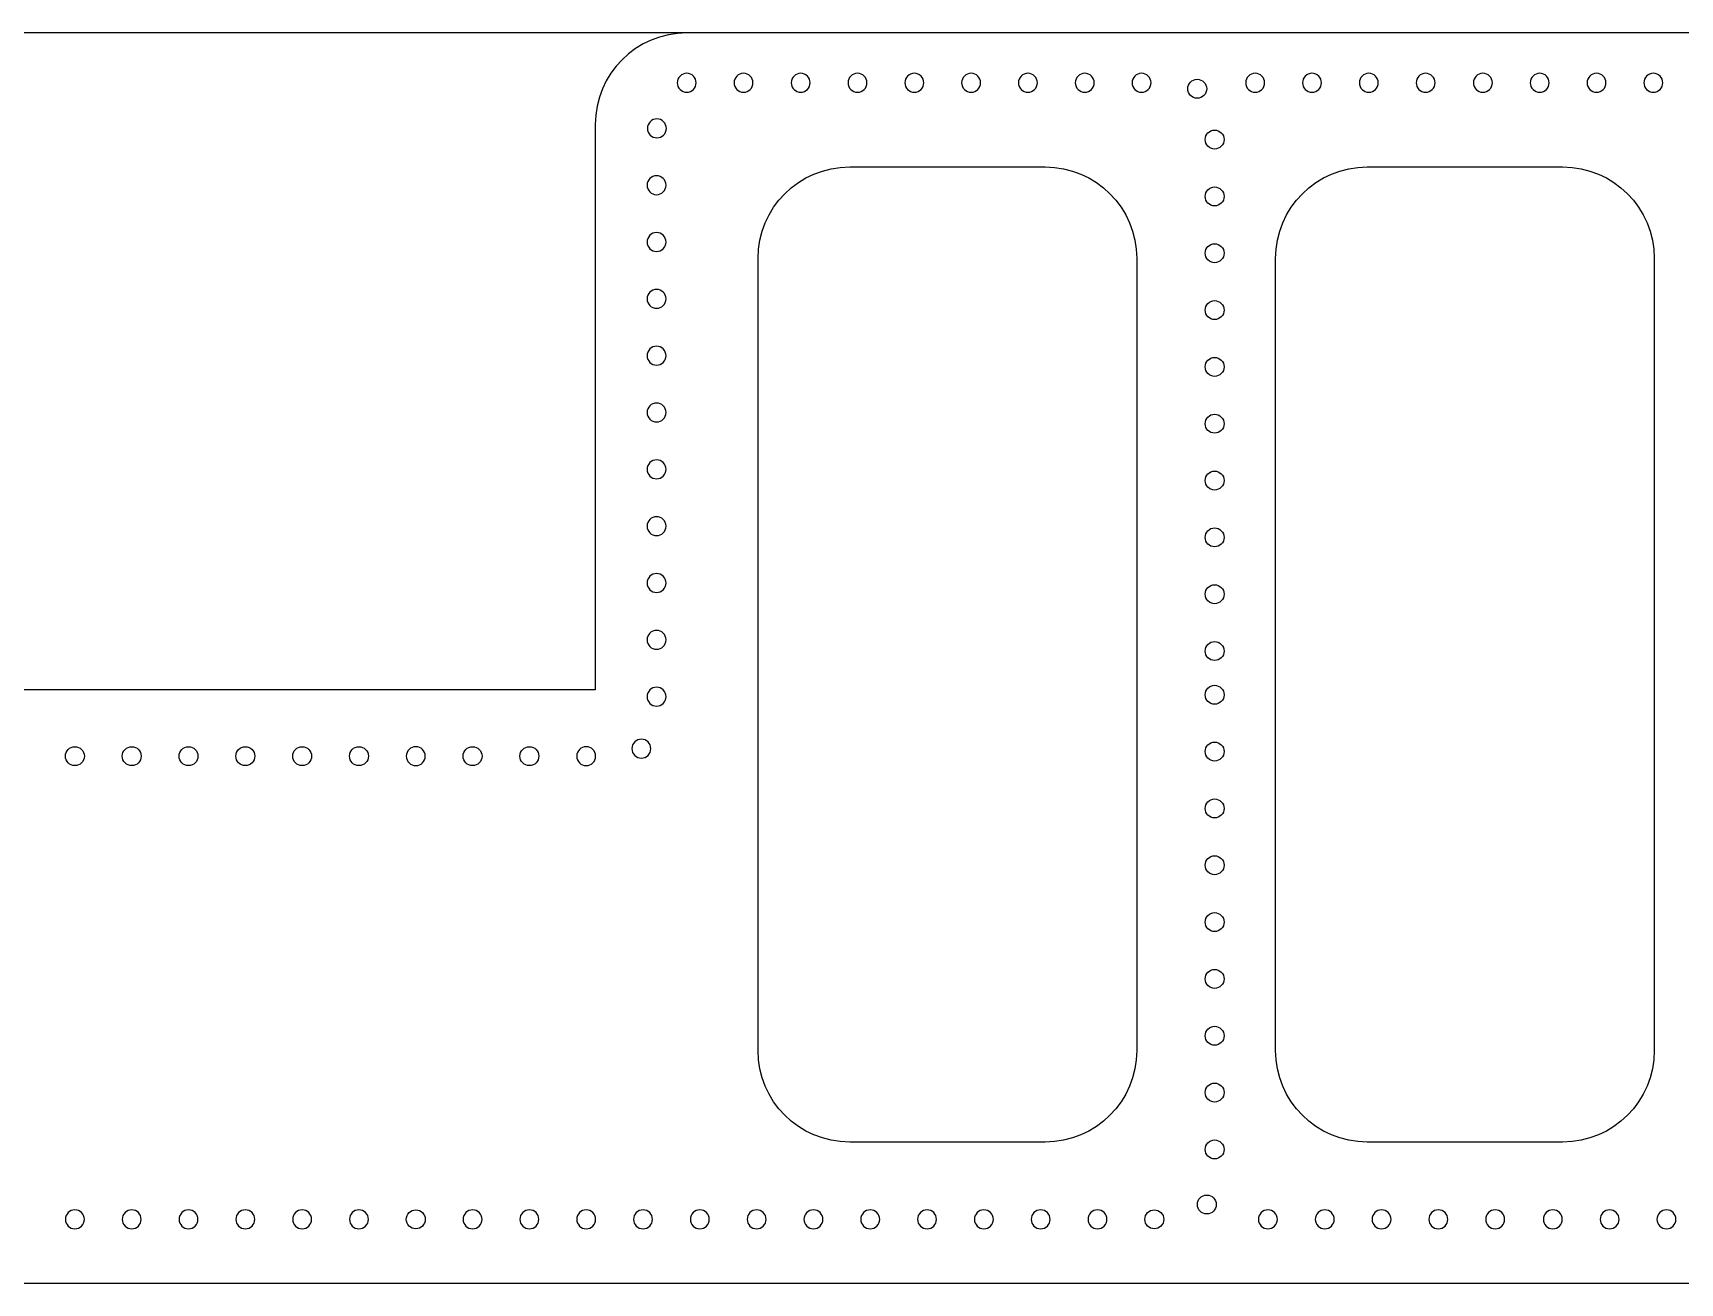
# Model space of a CAD drawing. Extents: x 112 to 502, y 72 to 270.
# Drawn here: x 204.9 to 291.9, y 138 to 204 of the extents above; entities that cross this region are included whole.
import ezdxf

# ---------------------------------------------------------------- set-up
doc = ezdxf.new("R2010")
doc.units = 0
doc.layers.add('braccio', color=7, linetype='CONTINUOUS')
doc.layers.add('polso', color=7, linetype='CONTINUOUS')

msp = doc.modelspace()

# ---------------------------------------------------------------- linework, layer by layer
at = {"layer": 'braccio', "color": 5}
for p, q in [((502.035713, 204.033126), (112.035703, 204.033126)), ((346.354315, 204.033448), (239.414016, 204.033448)), ((234.573256, 199.192676), (234.573256, 169.353177)), ((234.573256, 169.353177), (192.054079, 169.353177)), ((192.054079, 138.033136), (291.946048, 138.033136))]:
    msp.add_line(p, q, dxfattribs=at)
at = {"layer": 'braccio', "color": 1}
for p, q in [((239.904434, 201.405118), (239.904434, 201.405118)), ((242.904738, 201.404765), (242.904738, 201.404765)), ((245.924657, 201.404765), (245.924657, 201.404765)), ((248.925187, 201.405118), (248.925187, 201.405118)), ((251.925548, 201.405118), (251.925548, 201.405118)), ((254.925853, 201.404765), (254.925853, 201.404765)), ((257.926355, 201.404765), (257.926355, 201.404765)), ((260.926885, 201.405118), (260.926885, 201.405118)), ((263.927246, 201.405118), (263.927246, 201.405118)), ((265.866564, 201.08797), (265.866564, 201.08797)), ((269.92808, 201.404765), (269.92808, 201.404765)), ((272.928582, 201.404765), (272.928582, 201.404765)), ((275.928915, 201.404765), (275.928915, 201.404765)), ((278.929445, 201.405118), (278.929445, 201.405118)), ((281.954924, 201.404765), (281.954924, 201.404765)), ((284.95546, 201.405118), (284.95546, 201.405118)), ((287.955821, 201.405118), (287.955821, 201.405118)), ((290.956125, 201.404765), (290.956125, 201.404765)), ((237.331442, 198.995118), (237.331442, 198.995118)), ((266.786044, 198.404602), (266.786044, 198.404602)), ((237.312505, 195.995448), (237.312505, 195.995448)), ((266.786044, 195.404085), (266.786044, 195.404085)), ((237.312505, 192.995144), (237.312505, 192.995144)), ((266.786044, 192.403747), (266.786044, 192.403747)), ((238.312983, 189.994803), (238.312983, 189.994803)), ((266.786044, 189.403265), (266.786044, 189.403265)), ((238.312983, 186.994287), (238.312983, 186.994287)), ((266.786044, 186.402927), (266.786044, 186.402927)), ((238.312983, 183.993982), (238.312983, 183.993982)), ((266.786044, 183.40241), (266.786044, 183.40241)), ((238.312983, 180.993466), (238.312983, 180.993466)), ((266.786044, 180.402069), (266.786044, 180.402069)), ((238.312983, 177.993128), (238.312983, 177.993128)), ((266.786044, 177.40159), (266.786044, 177.40159)), ((238.312983, 174.992612), (238.312983, 174.992612)), ((266.786044, 174.401252), (266.786044, 174.401252)), ((238.312983, 171.992129), (238.312983, 171.992129)), ((266.786044, 171.400735), (266.786044, 171.400735)), ((238.312983, 168.991794), (238.312983, 168.991794)), ((266.786044, 169.09251), (266.786044, 169.09251)), ((237.509919, 166.247428), (237.509919, 166.247428)), ((207.592106, 165.84932), (207.592106, 165.84932)), ((210.592467, 165.84932), (210.592467, 165.84932)), ((213.592771, 165.849673), (213.592771, 165.849673)), ((216.593301, 165.849673), (216.593301, 165.849673)), ((219.593803, 165.849673), (219.593803, 165.849673)), ((222.594164, 165.849673), (222.594164, 165.849673)), ((224.594499, 165.84932), (224.594499, 165.84932)), ((228.594999, 165.84932), (228.594999, 165.84932)), ((231.595388, 165.84932), (231.595388, 165.84932)), ((234.595721, 165.849673), (234.595721, 165.849673)), ((266.786044, 166.091853), (266.786044, 166.091853)), ((266.786044, 163.091515), (266.786044, 163.091515)), ((266.786044, 160.091174), (266.786044, 160.091174)), ((266.786044, 157.090835), (266.786044, 157.090835)), ((266.786044, 154.090178), (266.786044, 154.090178)), ((266.786044, 151.089837), (266.786044, 151.089837)), ((266.786044, 148.089499), (266.786044, 148.089499)), ((266.786044, 145.089158), (266.786044, 145.089158)), ((266.37335, 142.179765), (266.37335, 142.179765)), ((207.592106, 141.396703), (207.592106, 141.396703)), ((210.592467, 141.396703), (210.592467, 141.396703)), ((213.592771, 141.39635), (213.592771, 141.39635)), ((216.593301, 141.39635), (216.593301, 141.39635)), ((219.593803, 141.39635), (219.593803, 141.39635)), ((222.594164, 141.39635), (222.594164, 141.39635)), ((224.594499, 141.396703), (224.594499, 141.396703)), ((228.594999, 141.396703), (228.594999, 141.396703)), ((231.595388, 141.396703), (231.595388, 141.396703)), ((234.595693, 141.39635), (234.595693, 141.39635)), ((237.596195, 141.396703), (237.596195, 141.396703)), ((240.596584, 141.396703), (240.596584, 141.396703)), ((243.596888, 141.39635), (243.596888, 141.39635)), ((246.597418, 141.396703), (246.597418, 141.396703)), ((249.597779, 141.396703), (249.597779, 141.396703)), ((252.598084, 141.39635), (252.598084, 141.39635)), ((255.598614, 141.39635), (255.598614, 141.39635)), ((258.599116, 141.39635), (258.599116, 141.39635)), ((261.599477, 141.39635), (261.599477, 141.39635)), ((263.599811, 141.396703), (263.599811, 141.396703)), ((270.600701, 141.396703), (270.600701, 141.396703)), ((273.601005, 141.39635), (273.601005, 141.39635)), ((276.601507, 141.396703), (276.601507, 141.396703)), ((279.601896, 141.396703), (279.601896, 141.396703)), ((282.602206, 141.39635), (282.602206, 141.39635)), ((285.647779, 141.396703), (285.647779, 141.396703)), ((288.648168, 141.396703), (288.648168, 141.396703)), ((291.648473, 141.39635), (291.648473, 141.39635))]:
    msp.add_line(p, q, dxfattribs=at)
at = {"layer": 'braccio', "color": 3}
for p, q in [((248.011846, 196.961247), (258.330457, 196.961247)), ((248.011846, 196.961247), (248.011846, 196.961247)), ((275.346027, 196.961247), (285.664628, 196.961247)), ((275.346027, 196.961247), (275.346027, 196.961247)), ((243.171153, 150.31805), (243.171153, 192.120551)), ((263.171153, 192.120551), (263.171153, 150.31805)), ((270.505332, 150.31805), (270.505332, 192.120551)), ((290.505332, 192.120551), (290.505332, 150.31805)), ((258.330457, 145.477354), (248.011846, 145.477354)), ((285.664628, 145.477354), (275.346027, 145.477354))]:
    msp.add_line(p, q, dxfattribs=at)
at = {"layer": 'braccio', "color": 5}
msp.add_open_spline([(239.414016, 204.033448), (236.732256, 204.033448), (234.573256, 201.874422), (234.573256, 199.192676)], degree=3, dxfattribs=at)
at = {"layer": 'braccio', "color": 1}
for points in [[(239.404533, 201.905004), (239.128323, 201.905004), (238.904295, 201.681343), (238.904295, 201.405118)], [(239.904434, 201.405118), (239.904434, 201.681343), (239.680773, 201.905004), (239.404533, 201.905004)], [(242.404838, 201.905004), (242.128627, 201.905004), (241.904599, 201.68099), (241.904599, 201.404765)], [(242.904738, 201.404765), (242.904738, 201.68099), (242.681077, 201.905004), (242.404838, 201.905004)], [(245.424785, 201.905004), (245.148207, 201.905004), (244.924546, 201.68099), (244.924546, 201.404765)], [(245.924657, 201.404765), (245.924657, 201.68099), (245.700657, 201.905004), (245.424785, 201.905004)], [(248.425287, 201.905004), (248.148709, 201.905004), (247.925048, 201.681343), (247.925048, 201.405118)], [(248.925187, 201.405118), (248.925187, 201.681343), (248.701159, 201.905004), (248.425287, 201.905004)], [(251.425676, 201.905004), (251.149437, 201.905004), (250.925437, 201.681343), (250.925437, 201.405118)], [(251.925548, 201.405118), (251.925548, 201.681343), (251.701887, 201.905004), (251.425676, 201.905004)], [(254.425981, 201.905004), (254.149741, 201.905004), (253.925742, 201.68099), (253.925742, 201.404765)], [(254.925853, 201.404765), (254.925853, 201.68099), (254.702191, 201.905004), (254.425981, 201.905004)], [(257.426483, 201.905004), (257.149905, 201.905004), (256.926244, 201.68099), (256.926244, 201.404765)], [(257.926355, 201.404765), (257.926355, 201.68099), (257.702355, 201.905004), (257.426483, 201.905004)], [(260.426985, 201.905004), (260.150407, 201.905004), (259.926746, 201.681343), (259.926746, 201.405118)], [(260.926885, 201.405118), (260.926885, 201.681343), (260.702857, 201.905004), (260.426985, 201.905004)], [(263.427374, 201.905004), (263.151135, 201.905004), (262.927135, 201.681343), (262.927135, 201.405118)], [(263.927246, 201.405118), (263.927246, 201.681343), (263.703585, 201.905004), (263.427374, 201.905004)], [(269.42818, 201.905004), (269.151602, 201.905004), (268.927941, 201.68099), (268.927941, 201.404765)], [(269.92808, 201.404765), (269.92808, 201.68099), (269.704052, 201.905004), (269.42818, 201.905004)], [(272.428343, 201.905004), (272.152133, 201.905004), (271.928471, 201.68099), (271.928471, 201.404765)], [(272.928582, 201.404765), (272.928582, 201.68099), (272.704583, 201.905004), (272.428343, 201.905004)], [(275.429043, 201.905004), (275.152465, 201.905004), (274.928804, 201.68099), (274.928804, 201.404765)], [(275.928915, 201.404765), (275.928915, 201.68099), (275.704915, 201.905004), (275.429043, 201.905004)], [(278.429545, 201.905004), (278.152967, 201.905004), (277.929306, 201.681343), (277.929306, 201.405118)], [(278.929445, 201.405118), (278.929445, 201.681343), (278.705417, 201.905004), (278.429545, 201.905004)], [(281.455052, 201.905004), (281.178474, 201.905004), (280.954813, 201.68099), (280.954813, 201.404765)], [(281.954924, 201.404765), (281.954924, 201.68099), (281.730924, 201.905004), (281.455052, 201.905004)], [(284.45556, 201.905004), (284.178982, 201.905004), (283.955321, 201.681343), (283.955321, 201.405118)], [(284.95546, 201.405118), (284.95546, 201.681343), (284.731432, 201.905004), (284.45556, 201.905004)], [(287.455949, 201.905004), (287.17971, 201.905004), (286.95571, 201.681343), (286.95571, 201.405118)], [(287.955821, 201.405118), (287.955821, 201.681343), (287.73216, 201.905004), (287.455949, 201.905004)], [(290.456253, 201.905004), (290.180014, 201.905004), (289.956014, 201.68099), (289.956014, 201.404765)], [(290.956125, 201.404765), (290.956125, 201.68099), (290.732464, 201.905004), (290.456253, 201.905004)], [(238.904295, 201.405118), (238.904295, 201.128893), (239.128323, 200.904879), (239.404533, 200.904879)], [(239.404533, 200.904879), (239.680773, 200.904879), (239.904434, 201.128893), (239.904434, 201.405118)], [(241.904599, 201.404765), (241.904599, 201.128893), (242.128627, 200.904879), (242.404838, 200.904879)], [(242.404838, 200.904879), (242.681077, 200.904879), (242.904738, 201.128893), (242.904738, 201.404765)], [(244.924546, 201.404765), (244.924546, 201.128893), (245.148207, 200.904879), (245.424785, 200.904879)], [(245.424785, 200.904879), (245.700657, 200.904879), (245.924657, 201.128893), (245.924657, 201.404765)], [(247.925048, 201.405118), (247.925048, 201.128893), (248.148709, 200.904879), (248.425287, 200.904879)], [(248.425287, 200.904879), (248.701159, 200.904879), (248.925187, 201.128893), (248.925187, 201.405118)], [(250.925437, 201.405118), (250.925437, 201.128893), (251.149437, 200.904879), (251.425676, 200.904879)], [(251.425676, 200.904879), (251.701887, 200.904879), (251.925548, 201.128893), (251.925548, 201.405118)], [(253.925742, 201.404765), (253.925742, 201.128893), (254.149741, 200.904879), (254.425981, 200.904879)], [(254.425981, 200.904879), (254.702191, 200.904879), (254.925853, 201.128893), (254.925853, 201.404765)], [(256.926244, 201.404765), (256.926244, 201.128893), (257.149905, 200.904879), (257.426483, 200.904879)], [(257.426483, 200.904879), (257.702355, 200.904879), (257.926355, 201.128893), (257.926355, 201.404765)], [(259.926746, 201.405118), (259.926746, 201.128893), (260.150407, 200.904879), (260.426985, 200.904879)], [(260.426985, 200.904879), (260.702857, 200.904879), (260.926885, 201.128893), (260.926885, 201.405118)], [(262.927135, 201.405118), (262.927135, 201.128893), (263.151135, 200.904879), (263.427374, 200.904879)], [(263.427374, 200.904879), (263.703585, 200.904879), (263.927246, 201.128893), (263.927246, 201.405118)], [(265.866564, 201.08797), (265.866564, 201.364195), (266.090225, 201.587857), (266.366464, 201.587857)], [(266.366464, 200.588084), (266.090225, 200.588084), (265.866564, 200.811745), (265.866564, 201.08797)], [(266.366464, 201.587857), (266.642675, 201.587857), (266.866703, 201.364195), (266.866703, 201.08797)], [(266.866703, 201.08797), (266.866703, 200.811745), (266.642675, 200.588084), (266.366464, 200.588084)], [(268.927941, 201.404765), (268.927941, 201.128893), (269.151602, 200.904879), (269.42818, 200.904879)], [(269.42818, 200.904879), (269.704052, 200.904879), (269.92808, 201.128893), (269.92808, 201.404765)], [(271.928471, 201.404765), (271.928471, 201.128893), (272.152133, 200.904879), (272.428343, 200.904879)], [(272.428343, 200.904879), (272.704583, 200.904879), (272.928582, 201.128893), (272.928582, 201.404765)], [(274.928804, 201.404765), (274.928804, 201.128893), (275.152465, 200.904879), (275.429043, 200.904879)], [(275.429043, 200.904879), (275.704915, 200.904879), (275.928915, 201.128893), (275.928915, 201.404765)], [(277.929306, 201.405118), (277.929306, 201.128893), (278.152967, 200.904879), (278.429545, 200.904879)], [(278.429545, 200.904879), (278.705417, 200.904879), (278.929445, 201.128893), (278.929445, 201.405118)], [(280.954813, 201.404765), (280.954813, 201.128893), (281.178474, 200.904879), (281.455052, 200.904879)], [(281.455052, 200.904879), (281.730924, 200.904879), (281.954924, 201.128893), (281.954924, 201.404765)], [(283.955321, 201.405118), (283.955321, 201.128893), (284.178982, 200.904879), (284.45556, 200.904879)], [(284.45556, 200.904879), (284.731432, 200.904879), (284.95546, 201.128893), (284.95546, 201.405118)], [(286.95571, 201.405118), (286.95571, 201.128893), (287.17971, 200.904879), (287.455949, 200.904879)], [(287.455949, 200.904879), (287.73216, 200.904879), (287.955821, 201.128893), (287.955821, 201.405118)], [(289.956014, 201.404765), (289.956014, 201.128893), (290.180014, 200.904879), (290.456253, 200.904879)], [(290.456253, 200.904879), (290.732464, 200.904879), (290.956125, 201.128893), (290.956125, 201.404765)], [(237.831681, 199.495357), (237.555413, 199.495357), (237.331442, 199.271343), (237.331442, 198.995118)], [(238.331525, 198.995118), (238.331525, 199.271343), (238.107553, 199.495357), (237.831681, 199.495357)], [(237.331442, 198.995118), (237.331442, 198.718893), (237.555413, 198.495232), (237.831681, 198.495232)], [(237.831681, 198.495232), (238.107553, 198.495232), (238.331525, 198.718893), (238.331525, 198.995118)], [(266.786044, 198.404602), (266.786044, 198.680827), (267.010072, 198.904488), (267.285944, 198.904488)], [(267.285944, 197.904715), (267.010072, 197.904715), (266.786044, 198.128377), (266.786044, 198.404602)], [(267.285944, 198.904488), (267.562155, 198.904488), (267.786183, 198.680827), (267.786183, 198.404602)], [(267.786183, 198.404602), (267.786183, 198.128377), (267.562155, 197.904715), (267.285944, 197.904715)], [(237.812744, 196.495687), (237.536505, 196.495687), (237.312505, 196.271673), (237.312505, 195.995448)], [(237.312505, 195.995448), (237.312505, 195.719576), (237.536505, 195.495562), (237.812744, 195.495562)], [(238.312983, 195.995448), (238.312983, 196.271673), (238.088955, 196.495687), (237.812744, 196.495687)], [(237.812744, 195.495562), (238.088955, 195.495562), (238.312983, 195.719576), (238.312983, 195.995448)], [(266.786044, 195.404085), (266.786044, 195.68031), (267.010072, 195.904324), (267.285944, 195.904324)], [(267.285944, 195.904324), (267.562155, 195.904324), (267.786183, 195.68031), (267.786183, 195.404085)], [(267.285944, 194.904199), (267.010072, 194.904199), (266.786044, 195.12786), (266.786044, 195.404085)], [(267.786183, 195.404085), (267.786183, 195.12786), (267.562155, 194.904199), (267.285944, 194.904199)], [(237.812744, 193.495383), (237.536505, 193.495383), (237.312505, 193.271369), (237.312505, 192.995144)], [(238.312983, 192.995144), (238.312983, 193.271369), (238.088955, 193.495383), (237.812744, 193.495383)], [(237.312505, 192.995144), (237.312505, 192.718919), (237.536505, 192.495258), (237.812744, 192.495258)], [(237.812744, 192.495258), (238.088955, 192.495258), (238.312983, 192.718919), (238.312983, 192.995144)], [(266.786044, 192.403747), (266.786044, 192.679972), (267.010072, 192.903633), (267.285944, 192.903633)], [(267.285944, 191.903861), (267.010072, 191.903861), (266.786044, 192.127522), (266.786044, 192.403747)], [(267.285944, 192.903633), (267.562155, 192.903633), (267.786183, 192.679972), (267.786183, 192.403747)], [(267.786183, 192.403747), (267.786183, 192.127522), (267.562155, 191.903861), (267.285944, 191.903861)], [(237.813082, 190.494689), (237.536871, 190.494689), (237.312843, 190.271028), (237.312843, 189.994803)], [(237.312843, 189.994803), (237.312843, 189.718578), (237.536871, 189.494917), (237.813082, 189.494917)], [(238.312983, 189.994803), (238.312983, 190.271028), (238.089321, 190.494689), (237.813082, 190.494689)], [(237.813082, 189.494917), (238.089321, 189.494917), (238.312983, 189.718578), (238.312983, 189.994803)], [(266.786044, 189.403265), (266.786044, 189.67949), (267.010072, 189.903151), (267.285944, 189.903151)], [(267.285944, 189.903151), (267.562155, 189.903151), (267.786183, 189.67949), (267.786183, 189.403265)], [(267.285944, 188.903379), (267.010072, 188.903379), (266.786044, 189.12704), (266.786044, 189.403265)], [(267.786183, 189.403265), (267.786183, 189.12704), (267.562155, 188.903379), (267.285944, 188.903379)], [(237.813082, 187.494173), (237.536871, 187.494173), (237.312843, 187.270512), (237.312843, 186.994287)], [(238.312983, 186.994287), (238.312983, 187.270512), (238.089321, 187.494173), (237.813082, 187.494173)], [(237.312843, 186.994287), (237.312843, 186.718062), (237.536871, 186.4944), (237.813082, 186.4944)], [(237.813082, 186.4944), (238.089321, 186.4944), (238.312983, 186.718062), (238.312983, 186.994287)], [(266.786044, 186.402927), (266.786044, 186.679152), (267.010072, 186.902813), (267.285944, 186.902813)], [(267.285944, 185.90304), (267.010072, 185.90304), (266.786044, 186.126702), (266.786044, 186.402927)], [(267.285944, 186.902813), (267.562155, 186.902813), (267.786183, 186.679152), (267.786183, 186.402927)], [(267.786183, 186.402927), (267.786183, 186.126702), (267.562155, 185.90304), (267.285944, 185.90304)], [(237.813082, 184.493868), (237.536871, 184.493868), (237.312843, 184.270207), (237.312843, 183.993982)], [(238.312983, 183.993982), (238.312983, 184.270207), (238.089321, 184.493868), (237.813082, 184.493868)], [(237.312843, 183.993982), (237.312843, 183.717757), (237.536871, 183.494096), (237.813082, 183.494096)], [(237.813082, 183.494096), (238.089321, 183.494096), (238.312983, 183.717757), (238.312983, 183.993982)], [(266.786044, 183.40241), (266.786044, 183.678635), (267.010072, 183.902297), (267.285944, 183.902297)], [(267.285944, 183.902297), (267.562155, 183.902297), (267.786183, 183.678635), (267.786183, 183.40241)], [(267.285944, 182.902524), (267.010072, 182.902524), (266.786044, 183.126185), (266.786044, 183.40241)], [(267.786183, 183.40241), (267.786183, 183.126185), (267.562155, 182.902524), (267.285944, 182.902524)], [(237.813082, 181.493352), (237.536871, 181.493352), (237.312843, 181.269691), (237.312843, 180.993466)], [(237.312843, 180.993466), (237.312843, 180.717241), (237.536871, 180.49358), (237.813082, 180.49358)], [(238.312983, 180.993466), (238.312983, 181.269691), (238.089321, 181.493352), (237.813082, 181.493352)], [(237.813082, 180.49358), (238.089321, 180.49358), (238.312983, 180.717241), (238.312983, 180.993466)], [(266.786044, 180.402069), (266.786044, 180.678294), (267.010072, 180.901955), (267.285944, 180.901955)], [(267.285944, 179.902183), (267.010072, 179.902183), (266.786044, 180.125844), (266.786044, 180.402069)], [(267.285944, 180.901955), (267.562155, 180.901955), (267.786183, 180.678294), (267.786183, 180.402069)], [(267.786183, 180.402069), (267.786183, 180.125844), (267.562155, 179.902183), (267.285944, 179.902183)], [(237.813082, 178.493014), (237.536871, 178.493014), (237.312843, 178.269353), (237.312843, 177.993128)], [(238.312983, 177.993128), (238.312983, 178.269353), (238.089321, 178.493014), (237.813082, 178.493014)], [(237.312843, 177.993128), (237.312843, 177.716903), (237.536871, 177.492889), (237.813082, 177.492889)], [(237.813082, 177.492889), (238.089321, 177.492889), (238.312983, 177.716903), (238.312983, 177.993128)], [(266.786044, 177.40159), (266.786044, 177.677815), (267.010072, 177.901476), (267.285944, 177.901476)], [(267.285944, 177.901476), (267.562155, 177.901476), (267.786183, 177.677815), (267.786183, 177.40159)], [(267.285944, 176.901704), (267.010072, 176.901704), (266.786044, 177.125365), (266.786044, 177.40159)], [(267.786183, 177.40159), (267.786183, 177.125365), (267.562155, 176.901704), (267.285944, 176.901704)], [(237.813082, 175.492498), (237.536871, 175.492498), (237.312843, 175.268837), (237.312843, 174.992612)], [(237.312843, 174.992612), (237.312843, 174.716387), (237.536871, 174.492725), (237.813082, 174.492725)], [(238.312983, 174.992612), (238.312983, 175.268837), (238.089321, 175.492498), (237.813082, 175.492498)], [(237.813082, 174.492725), (238.089321, 174.492725), (238.312983, 174.716387), (238.312983, 174.992612)], [(266.786044, 174.401252), (266.786044, 174.677477), (267.010072, 174.901138), (267.285944, 174.901138)], [(267.285944, 174.901138), (267.562155, 174.901138), (267.786183, 174.677477), (267.786183, 174.401252)], [(267.285944, 173.901013), (267.010072, 173.901013), (266.786044, 174.125027), (266.786044, 174.401252)], [(267.786183, 174.401252), (267.786183, 174.125027), (267.562155, 173.901013), (267.285944, 173.901013)], [(237.813082, 172.492368), (237.536871, 172.492368), (237.312843, 172.268354), (237.312843, 171.992129)], [(238.312983, 171.992129), (238.312983, 172.268354), (238.089321, 172.492368), (237.813082, 172.492368)], [(237.312843, 171.992129), (237.312843, 171.715904), (237.536871, 171.492243), (237.813082, 171.492243)], [(237.813082, 171.492243), (238.089321, 171.492243), (238.312983, 171.715904), (238.312983, 171.992129)], [(266.786044, 171.400735), (266.786044, 171.67696), (267.010072, 171.900622), (267.285944, 171.900622)], [(267.285944, 170.900497), (267.010072, 170.900497), (266.786044, 171.12451), (266.786044, 171.400735)], [(267.285944, 171.900622), (267.562155, 171.900622), (267.786183, 171.67696), (267.786183, 171.400735)], [(267.786183, 171.400735), (267.786183, 171.12451), (267.562155, 170.900497), (267.285944, 170.900497)], [(237.813082, 169.49168), (237.536871, 169.49168), (237.312843, 169.268019), (237.312843, 168.991794)], [(237.312843, 168.991794), (237.312843, 168.715569), (237.536871, 168.491908), (237.813082, 168.491908)], [(238.312983, 168.991794), (238.312983, 169.268019), (238.089321, 169.49168), (237.813082, 169.49168)], [(237.813082, 168.491908), (238.089321, 168.491908), (238.312983, 168.715569), (238.312983, 168.991794)], [(266.786044, 169.09251), (266.786044, 169.368383), (267.010072, 169.592397), (267.285944, 169.592397)], [(267.285944, 168.592272), (267.010072, 168.592272), (266.786044, 168.816285), (266.786044, 169.09251)], [(267.285944, 169.592397), (267.562155, 169.592397), (267.786183, 169.368383), (267.786183, 169.09251)], [(267.786183, 169.09251), (267.786183, 168.816285), (267.562155, 168.592272), (267.285944, 168.592272)], [(206.591967, 165.84932), (206.591967, 166.125545), (206.815628, 166.349559), (207.092206, 166.349559)], [(207.092206, 166.349559), (207.368078, 166.349559), (207.592106, 166.125545), (207.592106, 165.84932)], [(209.592356, 165.84932), (209.592356, 166.125545), (209.816356, 166.349559), (210.092595, 166.349559)], [(210.092595, 166.349559), (210.368806, 166.349559), (210.592467, 166.125545), (210.592467, 165.84932)], [(212.59266, 165.849673), (212.59266, 166.125545), (212.81666, 166.349559), (213.092899, 166.349559)], [(213.092899, 166.349559), (213.36911, 166.349559), (213.592771, 166.125545), (213.592771, 165.849673)], [(215.593162, 165.849673), (215.593162, 166.125545), (215.816823, 166.349559), (216.093401, 166.349559)], [(216.093401, 166.349559), (216.369273, 166.349559), (216.593301, 166.125545), (216.593301, 165.849673)], [(218.593693, 165.849673), (218.593693, 166.125545), (218.817354, 166.349559), (219.093565, 166.349559)], [(219.093565, 166.349559), (219.369804, 166.349559), (219.593803, 166.125545), (219.593803, 165.849673)], [(221.594025, 165.849673), (221.594025, 166.125545), (221.818053, 166.349559), (222.094264, 166.349559)], [(222.094264, 166.349559), (222.370136, 166.349559), (222.594164, 166.125545), (222.594164, 165.849673)], [(225.094399, 166.349559), (224.81816, 166.349559), (224.594499, 166.125545), (224.594499, 165.84932)], [(225.594638, 165.84932), (225.594638, 166.125545), (225.37061, 166.349559), (225.094399, 166.349559)], [(227.594888, 165.84932), (227.594888, 166.125545), (227.818549, 166.349559), (228.095127, 166.349559)], [(228.095127, 166.349559), (228.370999, 166.349559), (228.594999, 166.125545), (228.594999, 165.84932)], [(230.595249, 165.84932), (230.595249, 166.125545), (230.819277, 166.349559), (231.095488, 166.349559)], [(231.095488, 166.349559), (231.371727, 166.349559), (231.595388, 166.125545), (231.595388, 165.84932)], [(234.095849, 166.349559), (233.81961, 166.349559), (233.59561, 166.125898), (233.59561, 165.849673)], [(234.595721, 165.849673), (234.595721, 166.125898), (234.371721, 166.349559), (234.095849, 166.349559)], [(237.00968, 166.747667), (236.733808, 166.747667), (236.50978, 166.523653), (236.50978, 166.247428)], [(236.50978, 166.247428), (236.50978, 165.971203), (236.733808, 165.747542), (237.00968, 165.747542)], [(237.509919, 166.247428), (237.509919, 166.523653), (237.285891, 166.747667), (237.00968, 166.747667)], [(237.00968, 165.747542), (237.285891, 165.747542), (237.509919, 165.971203), (237.509919, 166.247428)], [(266.786044, 166.091853), (266.786044, 166.368078), (267.010072, 166.592092), (267.285944, 166.592092)], [(267.285944, 166.592092), (267.562155, 166.592092), (267.786183, 166.368078), (267.786183, 166.091853)], [(207.092206, 165.349434), (206.815628, 165.349434), (206.591967, 165.573095), (206.591967, 165.84932)], [(207.592106, 165.84932), (207.592106, 165.573095), (207.368078, 165.349434), (207.092206, 165.349434)], [(210.092595, 165.349434), (209.816356, 165.349434), (209.592356, 165.573095), (209.592356, 165.84932)], [(210.592467, 165.84932), (210.592467, 165.573095), (210.368806, 165.349434), (210.092595, 165.349434)], [(213.092899, 165.349434), (212.81666, 165.349434), (212.59266, 165.573448), (212.59266, 165.849673)], [(213.592771, 165.849673), (213.592771, 165.573448), (213.36911, 165.349434), (213.092899, 165.349434)], [(216.093401, 165.349434), (215.816823, 165.349434), (215.593162, 165.573448), (215.593162, 165.849673)], [(216.593301, 165.849673), (216.593301, 165.573448), (216.369273, 165.349434), (216.093401, 165.349434)], [(219.093565, 165.349434), (218.817354, 165.349434), (218.593693, 165.573448), (218.593693, 165.849673)], [(219.593803, 165.849673), (219.593803, 165.573448), (219.369804, 165.349434), (219.093565, 165.349434)], [(222.094264, 165.349434), (221.818053, 165.349434), (221.594025, 165.573448), (221.594025, 165.849673)], [(222.594164, 165.849673), (222.594164, 165.573448), (222.370136, 165.349434), (222.094264, 165.349434)], [(224.594499, 165.84932), (224.594499, 165.573095), (224.81816, 165.349434), (225.094399, 165.349434)], [(225.094399, 165.349434), (225.37061, 165.349434), (225.594638, 165.573095), (225.594638, 165.84932)], [(228.095127, 165.349434), (227.818549, 165.349434), (227.594888, 165.573095), (227.594888, 165.84932)], [(228.594999, 165.84932), (228.594999, 165.573095), (228.370999, 165.349434), (228.095127, 165.349434)], [(231.095488, 165.349434), (230.819277, 165.349434), (230.595249, 165.573095), (230.595249, 165.84932)], [(231.595388, 165.84932), (231.595388, 165.573095), (231.371727, 165.349434), (231.095488, 165.349434)], [(233.59561, 165.849673), (233.59561, 165.573448), (233.81961, 165.349787), (234.095849, 165.349787)], [(234.095849, 165.349787), (234.371721, 165.349787), (234.595721, 165.573448), (234.595721, 165.849673)], [(267.285944, 165.591967), (267.010072, 165.591967), (266.786044, 165.815981), (266.786044, 166.091853)], [(267.786183, 166.091853), (267.786183, 165.815981), (267.562155, 165.591967), (267.285944, 165.591967)], [(266.786044, 163.091515), (266.786044, 163.36774), (267.010072, 163.591754), (267.285944, 163.591754)], [(267.285944, 163.591754), (267.562155, 163.591754), (267.786183, 163.36774), (267.786183, 163.091515)], [(267.285944, 162.591629), (267.010072, 162.591629), (266.786044, 162.815643), (266.786044, 163.091515)], [(267.786183, 163.091515), (267.786183, 162.815643), (267.562155, 162.591629), (267.285944, 162.591629)], [(266.786044, 160.091174), (266.786044, 160.367399), (267.010072, 160.59106), (267.285944, 160.59106)], [(267.285944, 159.590935), (267.010072, 159.590935), (266.786044, 159.814949), (266.786044, 160.091174)], [(267.285944, 160.59106), (267.562155, 160.59106), (267.786183, 160.367399), (267.786183, 160.091174)], [(267.786183, 160.091174), (267.786183, 159.814949), (267.562155, 159.590935), (267.285944, 159.590935)], [(266.786044, 157.090835), (266.786044, 157.366708), (267.010072, 157.590722), (267.285944, 157.590722)], [(267.285944, 157.590722), (267.562155, 157.590722), (267.786183, 157.366708), (267.786183, 157.090835)], [(267.285944, 156.590597), (267.010072, 156.590597), (266.786044, 156.81461), (266.786044, 157.090835)], [(267.786183, 157.090835), (267.786183, 156.81461), (267.562155, 156.590597), (267.285944, 156.590597)], [(266.786044, 154.090178), (266.786044, 154.366403), (267.010072, 154.590417), (267.285944, 154.590417)], [(267.285944, 153.590292), (267.010072, 153.590292), (266.786044, 153.814306), (266.786044, 154.090178)], [(267.285944, 154.590417), (267.562155, 154.590417), (267.786183, 154.366403), (267.786183, 154.090178)], [(267.786183, 154.090178), (267.786183, 153.814306), (267.562155, 153.590292), (267.285944, 153.590292)], [(266.786044, 151.089837), (266.786044, 151.366062), (267.010072, 151.590076), (267.285944, 151.590076)], [(267.285944, 151.590076), (267.562155, 151.590076), (267.786183, 151.366062), (267.786183, 151.089837)], [(267.285944, 150.589951), (267.010072, 150.589951), (266.786044, 150.813612), (266.786044, 151.089837)], [(267.786183, 151.089837), (267.786183, 150.813612), (267.562155, 150.589951), (267.285944, 150.589951)], [(266.786044, 148.089499), (266.786044, 148.365371), (267.010072, 148.589385), (267.285944, 148.589385)], [(267.285944, 147.58926), (267.010072, 147.58926), (266.786044, 147.813274), (266.786044, 148.089499)], [(267.285944, 148.589385), (267.562155, 148.589385), (267.786183, 148.365371), (267.786183, 148.089499)], [(267.786183, 148.089499), (267.786183, 147.813274), (267.562155, 147.58926), (267.285944, 147.58926)], [(266.786044, 145.089158), (266.786044, 145.36503), (267.010072, 145.589044), (267.285944, 145.589044)], [(267.285944, 145.589044), (267.562155, 145.589044), (267.786183, 145.36503), (267.786183, 145.089158)], [(267.285944, 144.588919), (267.010072, 144.588919), (266.786044, 144.812933), (266.786044, 145.089158)], [(267.786183, 145.089158), (267.786183, 144.812933), (267.562155, 144.588919), (267.285944, 144.588919)], [(266.37335, 142.179765), (266.37335, 142.45599), (266.59735, 142.680004), (266.873222, 142.680004)], [(266.873222, 142.680004), (267.149461, 142.680004), (267.373461, 142.45599), (267.373461, 142.179765)], [(207.092206, 141.896589), (206.815628, 141.896589), (206.591967, 141.672928), (206.591967, 141.396703)], [(207.592106, 141.396703), (207.592106, 141.672928), (207.368078, 141.896589), (207.092206, 141.896589)], [(210.092595, 141.896589), (209.816356, 141.896589), (209.592356, 141.672928), (209.592356, 141.396703)], [(210.592467, 141.396703), (210.592467, 141.672928), (210.368806, 141.896589), (210.092595, 141.896589)], [(213.092899, 141.896589), (212.81666, 141.896589), (212.59266, 141.672575), (212.59266, 141.39635)], [(213.592771, 141.39635), (213.592771, 141.672575), (213.36911, 141.896589), (213.092899, 141.896589)], [(216.093401, 141.896589), (215.816823, 141.896589), (215.593162, 141.672575), (215.593162, 141.39635)], [(216.593301, 141.39635), (216.593301, 141.672575), (216.369273, 141.896589), (216.093401, 141.896589)], [(219.093565, 141.896589), (218.817354, 141.896589), (218.593693, 141.672575), (218.593693, 141.39635)], [(219.593803, 141.39635), (219.593803, 141.672575), (219.369804, 141.896589), (219.093565, 141.896589)], [(222.094264, 141.896589), (221.818053, 141.896589), (221.594025, 141.672575), (221.594025, 141.39635)], [(222.594164, 141.39635), (222.594164, 141.672575), (222.370136, 141.896589), (222.094264, 141.896589)], [(224.594499, 141.396703), (224.594499, 141.672928), (224.81816, 141.896589), (225.094399, 141.896589)], [(225.094399, 141.896589), (225.37061, 141.896589), (225.594638, 141.672928), (225.594638, 141.396703)], [(228.095127, 141.896589), (227.818549, 141.896589), (227.594888, 141.672928), (227.594888, 141.396703)], [(228.594999, 141.396703), (228.594999, 141.672928), (228.370999, 141.896589), (228.095127, 141.896589)], [(231.095488, 141.896589), (230.819277, 141.896589), (230.595249, 141.672928), (230.595249, 141.396703)], [(231.595388, 141.396703), (231.595388, 141.672928), (231.371727, 141.896589), (231.095488, 141.896589)], [(234.095792, 141.896589), (233.819581, 141.896589), (233.595553, 141.672575), (233.595553, 141.39635)], [(234.595693, 141.39635), (234.595693, 141.672575), (234.372031, 141.896589), (234.095792, 141.896589)], [(237.096323, 141.896589), (236.819745, 141.896589), (236.596084, 141.672928), (236.596084, 141.396703)], [(237.596195, 141.396703), (237.596195, 141.672928), (237.372195, 141.896589), (237.096323, 141.896589)], [(240.096683, 141.896589), (239.820473, 141.896589), (239.596445, 141.672928), (239.596445, 141.396703)], [(240.596584, 141.396703), (240.596584, 141.672928), (240.372923, 141.896589), (240.096683, 141.896589)], [(243.096988, 141.896589), (242.820777, 141.896589), (242.596749, 141.672575), (242.596749, 141.39635)], [(243.596888, 141.39635), (243.596888, 141.672575), (243.373227, 141.896589), (243.096988, 141.896589)], [(246.097518, 141.896589), (245.82094, 141.896589), (245.597279, 141.672928), (245.597279, 141.396703)], [(246.597418, 141.396703), (246.597418, 141.672928), (246.37339, 141.896589), (246.097518, 141.896589)], [(249.097907, 141.896589), (248.821668, 141.896589), (248.597668, 141.672928), (248.597668, 141.396703)], [(249.597779, 141.396703), (249.597779, 141.672928), (249.374118, 141.896589), (249.097907, 141.896589)], [(252.098212, 141.896589), (251.821973, 141.896589), (251.597973, 141.672575), (251.597973, 141.39635)], [(252.598084, 141.39635), (252.598084, 141.672575), (252.374423, 141.896589), (252.098212, 141.896589)], [(255.098714, 141.896589), (254.822136, 141.896589), (254.598475, 141.672575), (254.598475, 141.39635)], [(255.598614, 141.39635), (255.598614, 141.672575), (255.374586, 141.896589), (255.098714, 141.896589)], [(258.098877, 141.896589), (257.822666, 141.896589), (257.599005, 141.672575), (257.599005, 141.39635)], [(258.599116, 141.39635), (258.599116, 141.672575), (258.375116, 141.896589), (258.098877, 141.896589)], [(261.099577, 141.896589), (260.823366, 141.896589), (260.599338, 141.672575), (260.599338, 141.39635)], [(261.599477, 141.39635), (261.599477, 141.672575), (261.375449, 141.896589), (261.099577, 141.896589)], [(263.599811, 141.396703), (263.599811, 141.672928), (263.823473, 141.896589), (264.099712, 141.896589)], [(264.099712, 141.896589), (264.375923, 141.896589), (264.599951, 141.672928), (264.599951, 141.396703)], [(266.873222, 141.679879), (266.59735, 141.679879), (266.37335, 141.903893), (266.37335, 142.179765)], [(267.373461, 142.179765), (267.373461, 141.903893), (267.149461, 141.679879), (266.873222, 141.679879)], [(270.1008, 141.896589), (269.824589, 141.896589), (269.600561, 141.672928), (269.600561, 141.396703)], [(270.600701, 141.396703), (270.600701, 141.672928), (270.377039, 141.896589), (270.1008, 141.896589)], [(273.101105, 141.896589), (272.824894, 141.896589), (272.600866, 141.672575), (272.600866, 141.39635)], [(273.601005, 141.39635), (273.601005, 141.672575), (273.377344, 141.896589), (273.101105, 141.896589)], [(276.101635, 141.896589), (275.825057, 141.896589), (275.601396, 141.672928), (275.601396, 141.396703)], [(276.601507, 141.396703), (276.601507, 141.672928), (276.377507, 141.896589), (276.101635, 141.896589)], [(279.101996, 141.896589), (278.825785, 141.896589), (278.601757, 141.672928), (278.601757, 141.396703)], [(279.601896, 141.396703), (279.601896, 141.672928), (279.378235, 141.896589), (279.101996, 141.896589)], [(282.1023, 141.896589), (281.826089, 141.896589), (281.602061, 141.672575), (281.602061, 141.39635)], [(282.602206, 141.39635), (282.602206, 141.672575), (282.378545, 141.896589), (282.1023, 141.896589)], [(285.147907, 141.896589), (284.871329, 141.896589), (284.647668, 141.672928), (284.647668, 141.396703)], [(285.647779, 141.396703), (285.647779, 141.672928), (285.423779, 141.896589), (285.147907, 141.896589)], [(288.148268, 141.896589), (287.872057, 141.896589), (287.648029, 141.672928), (287.648029, 141.396703)], [(288.648168, 141.396703), (288.648168, 141.672928), (288.424507, 141.896589), (288.148268, 141.896589)], [(291.148572, 141.896589), (290.872362, 141.896589), (290.648334, 141.672575), (290.648334, 141.39635)], [(291.648473, 141.39635), (291.648473, 141.672575), (291.424812, 141.896589), (291.148572, 141.896589)], [(206.591967, 141.396703), (206.591967, 141.120478), (206.815628, 140.896464), (207.092206, 140.896464)], [(207.092206, 140.896464), (207.368078, 140.896464), (207.592106, 141.120478), (207.592106, 141.396703)], [(209.592356, 141.396703), (209.592356, 141.120478), (209.816356, 140.896464), (210.092595, 140.896464)], [(210.092595, 140.896464), (210.368806, 140.896464), (210.592467, 141.120478), (210.592467, 141.396703)], [(212.59266, 141.39635), (212.59266, 141.120478), (212.81666, 140.896464), (213.092899, 140.896464)], [(213.092899, 140.896464), (213.36911, 140.896464), (213.592771, 141.120478), (213.592771, 141.39635)], [(215.593162, 141.39635), (215.593162, 141.120478), (215.816823, 140.896464), (216.093401, 140.896464)], [(216.093401, 140.896464), (216.369273, 140.896464), (216.593301, 141.120478), (216.593301, 141.39635)], [(218.593693, 141.39635), (218.593693, 141.120478), (218.817354, 140.896464), (219.093565, 140.896464)], [(219.093565, 140.896464), (219.369804, 140.896464), (219.593803, 141.120478), (219.593803, 141.39635)], [(221.594025, 141.39635), (221.594025, 141.120478), (221.818053, 140.896464), (222.094264, 140.896464)], [(222.094264, 140.896464), (222.370136, 140.896464), (222.594164, 141.120478), (222.594164, 141.39635)], [(225.094399, 140.896464), (224.81816, 140.896464), (224.594499, 141.120478), (224.594499, 141.396703)], [(225.594638, 141.396703), (225.594638, 141.120478), (225.37061, 140.896464), (225.094399, 140.896464)], [(227.594888, 141.396703), (227.594888, 141.120478), (227.818549, 140.896464), (228.095127, 140.896464)], [(228.095127, 140.896464), (228.370999, 140.896464), (228.594999, 141.120478), (228.594999, 141.396703)], [(230.595249, 141.396703), (230.595249, 141.120478), (230.819277, 140.896464), (231.095488, 140.896464)], [(231.095488, 140.896464), (231.371727, 140.896464), (231.595388, 141.120478), (231.595388, 141.396703)], [(233.595553, 141.39635), (233.595553, 141.120478), (233.819581, 140.896464), (234.095792, 140.896464)], [(234.095792, 140.896464), (234.372031, 140.896464), (234.595693, 141.120478), (234.595693, 141.39635)], [(236.596084, 141.396703), (236.596084, 141.120478), (236.819745, 140.896464), (237.096323, 140.896464)], [(237.096323, 140.896464), (237.372195, 140.896464), (237.596195, 141.120478), (237.596195, 141.396703)], [(239.596445, 141.396703), (239.596445, 141.120478), (239.820473, 140.896464), (240.096683, 140.896464)], [(240.096683, 140.896464), (240.372923, 140.896464), (240.596584, 141.120478), (240.596584, 141.396703)], [(242.596749, 141.39635), (242.596749, 141.120478), (242.820777, 140.896464), (243.096988, 140.896464)], [(243.096988, 140.896464), (243.373227, 140.896464), (243.596888, 141.120478), (243.596888, 141.39635)], [(245.597279, 141.396703), (245.597279, 141.120478), (245.82094, 140.896464), (246.097518, 140.896464)], [(246.097518, 140.896464), (246.37339, 140.896464), (246.597418, 141.120478), (246.597418, 141.396703)], [(248.597668, 141.396703), (248.597668, 141.120478), (248.821668, 140.896464), (249.097907, 140.896464)], [(249.097907, 140.896464), (249.374118, 140.896464), (249.597779, 141.120478), (249.597779, 141.396703)], [(251.597973, 141.39635), (251.597973, 141.120478), (251.821973, 140.896464), (252.098212, 140.896464)], [(252.098212, 140.896464), (252.374423, 140.896464), (252.598084, 141.120478), (252.598084, 141.39635)], [(254.598475, 141.39635), (254.598475, 141.120478), (254.822136, 140.896464), (255.098714, 140.896464)], [(255.098714, 140.896464), (255.374586, 140.896464), (255.598614, 141.120478), (255.598614, 141.39635)], [(257.599005, 141.39635), (257.599005, 141.120478), (257.822666, 140.896464), (258.098877, 140.896464)], [(258.098877, 140.896464), (258.375116, 140.896464), (258.599116, 141.120478), (258.599116, 141.39635)], [(260.599338, 141.39635), (260.599338, 141.120478), (260.823366, 140.896464), (261.099577, 140.896464)], [(261.099577, 140.896464), (261.375449, 140.896464), (261.599477, 141.120478), (261.599477, 141.39635)], [(264.099712, 140.896464), (263.823473, 140.896464), (263.599811, 141.120478), (263.599811, 141.396703)], [(264.599951, 141.396703), (264.599951, 141.120478), (264.375923, 140.896464), (264.099712, 140.896464)], [(269.600561, 141.396703), (269.600561, 141.120478), (269.824589, 140.896464), (270.1008, 140.896464)], [(270.1008, 140.896464), (270.377039, 140.896464), (270.600701, 141.120478), (270.600701, 141.396703)], [(272.600866, 141.39635), (272.600866, 141.120478), (272.824894, 140.896464), (273.101105, 140.896464)], [(273.101105, 140.896464), (273.377344, 140.896464), (273.601005, 141.120478), (273.601005, 141.39635)], [(275.601396, 141.396703), (275.601396, 141.120478), (275.825057, 140.896464), (276.101635, 140.896464)], [(276.101635, 140.896464), (276.377507, 140.896464), (276.601507, 141.120478), (276.601507, 141.396703)], [(278.601757, 141.396703), (278.601757, 141.120478), (278.825785, 140.896464), (279.101996, 140.896464)], [(279.101996, 140.896464), (279.378235, 140.896464), (279.601896, 141.120478), (279.601896, 141.396703)], [(281.602061, 141.39635), (281.602061, 141.120478), (281.826089, 140.896464), (282.1023, 140.896464)], [(282.1023, 140.896464), (282.378545, 140.896464), (282.602206, 141.120478), (282.602206, 141.39635)], [(284.647668, 141.396703), (284.647668, 141.120478), (284.871329, 140.896464), (285.147907, 140.896464)], [(285.147907, 140.896464), (285.423779, 140.896464), (285.647779, 141.120478), (285.647779, 141.396703)], [(287.648029, 141.396703), (287.648029, 141.120478), (287.872057, 140.896464), (288.148268, 140.896464)], [(288.148268, 140.896464), (288.424507, 140.896464), (288.648168, 141.120478), (288.648168, 141.396703)], [(290.648334, 141.39635), (290.648334, 141.120478), (290.872362, 140.896464), (291.148572, 140.896464)], [(291.148572, 140.896464), (291.424812, 140.896464), (291.648473, 141.120478), (291.648473, 141.39635)]]:
    msp.add_open_spline(points, degree=3, dxfattribs=at)
at = {"layer": 'braccio', "color": 3}
for points in [[(243.171153, 192.120551), (243.171153, 194.802294), (245.330102, 196.961247), (248.011846, 196.961247)], [(258.330457, 196.961247), (261.012203, 196.961247), (263.171153, 194.802294), (263.171153, 192.120551)], [(270.505332, 192.120551), (270.505332, 194.802294), (272.664281, 196.961247), (275.346027, 196.961247)], [(285.664628, 196.961247), (288.346388, 196.961247), (290.505332, 194.802294), (290.505332, 192.120551)], [(248.011846, 145.477354), (245.330102, 145.477354), (243.171153, 147.636306), (243.171153, 150.31805)], [(263.171153, 150.31805), (263.171153, 147.636306), (261.012203, 145.477354), (258.330457, 145.477354)], [(275.346027, 145.477354), (272.664281, 145.477354), (270.505332, 147.636306), (270.505332, 150.31805)], [(290.505332, 150.31805), (290.505332, 147.636306), (288.346388, 145.477354), (285.664628, 145.477354)]]:
    msp.add_open_spline(points, degree=3, dxfattribs=at)
at = {"layer": 'polso', "color": 5}
msp.add_line((116.876396, 138.033136), (397.195005, 138.033136), dxfattribs=at)

doc.saveas('drawing.dxf')
